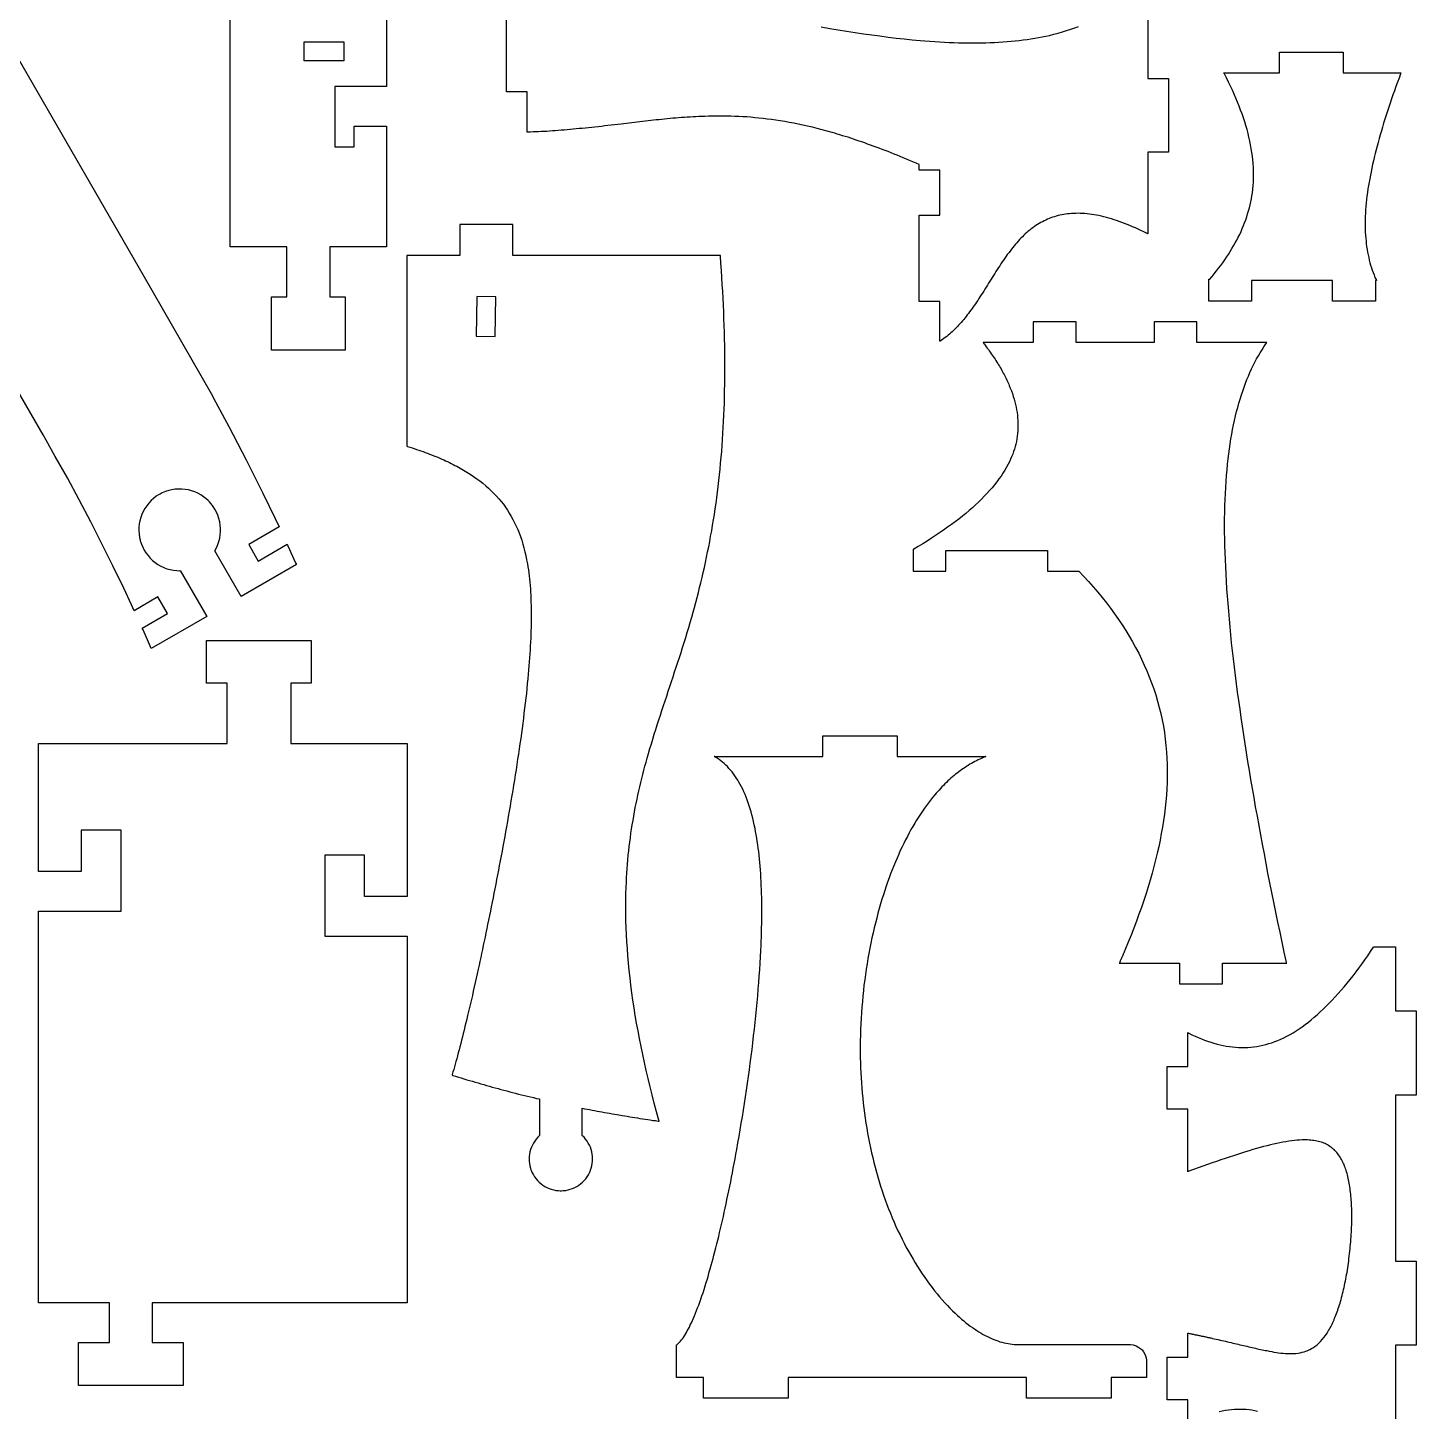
# Model space of a CAD drawing. Extents: x 10 to 260, y 0 to 1543.
# Drawn here: x 121.9 to 256.4, y 74.1 to 208.2 of the extents above; entities that cross this region are included whole.
import ezdxf

# ---------------------------------------------------------------- set-up
doc = ezdxf.new("R2010")
doc.units = 0
doc.layers.get('0').update_dxf_attribs({"linetype": 'CONTINUOUS'})

msp = doc.modelspace()

# ---------------------------------------------------------------- linework, layer by layer
at = {"color": 0}
for points in [[(156.62, 255.01), (156.62, 202.51), (151.62, 202.51), (151.62, 196.66), (153.47, 196.66), (153.47, 198.66), (156.62, 198.66), (156.62, 186.96), (151.12, 186.96), (151.12, 182.11), (152.62, 182.11), (152.62, 176.96), (145.47, 176.96), (145.47, 182.11), (146.97, 182.11), (146.97, 186.96), (141.47, 186.96), (141.47, 255.01)], [(109.78, 224.49), (133.01, 184.28), (139.62, 172.74), (140.06, 171.95), (141.35, 169.55), (143.02, 166.34), (144.64, 163.09), (145.82, 160.64), (146.21, 159.82), (143.26, 158.12), (144.18, 156.52), (146.99, 158.14), (147.07, 157.98), (147.81, 156.34), (147.89, 156.17), (142.53, 153.08), (139.97, 157.51), (140.01, 157.58), (140.13, 157.81), (140.26, 158.11), (140.37, 158.42), (140.45, 158.74), (140.5, 159.05), (140.53, 159.37), (140.53, 159.69), (140.5, 160.01), (140.45, 160.33), (140.37, 160.64), (140.27, 160.95), (140.15, 161.24), (139.99, 161.53), (139.82, 161.81), (139.62, 162.07), (139.45, 162.26), (139.39, 162.32), (139.33, 162.38), (139.15, 162.55), (138.89, 162.75), (138.61, 162.93), (138.33, 163.09), (138.03, 163.22), (137.73, 163.33), (137.42, 163.41), (137.1, 163.46), (136.78, 163.49), (136.46, 163.5), (136.14, 163.47), (135.82, 163.43), (135.51, 163.35), (135.2, 163.25), (134.89, 163.12), (134.67, 163.01), (134.59, 162.97), (134.52, 162.93), (134.31, 162.79), (134.05, 162.59), (133.8, 162.37), (133.58, 162.13), (133.38, 161.88), (133.2, 161.61), (133.05, 161.33), (132.91, 161.04), (132.8, 160.74), (132.72, 160.43), (132.66, 160.11), (132.62, 159.79), (132.62, 159.47), (132.64, 159.14), (132.69, 158.81), (132.74, 158.57), (132.76, 158.49), (132.78, 158.41), (132.86, 158.17), (132.99, 157.86), (133.14, 157.57), (133.31, 157.3), (133.51, 157.04), (133.72, 156.8), (133.95, 156.58), (134.2, 156.37), (134.47, 156.19), (134.74, 156.03), (135.03, 155.9), (135.34, 155.78), (135.65, 155.69), (135.97, 155.63), (136.3, 155.59), (136.55, 155.58), (136.63, 155.59), (139.2, 151.15), (139.2, 151.15), (133.82, 148.05), (133.75, 148.21), (133.02, 149.86), (132.94, 150.02), (135.39, 151.44), (134.47, 153.04), (132.17, 151.71), (131.92, 152.26), (131.15, 153.89), (130.11, 156.05), (129.04, 158.19), (127.95, 160.33), (126.83, 162.45), (125.69, 164.57), (124.52, 166.66), (123.64, 168.23), (123.33, 168.75), (97.46, 213.53)], [(230.39, 213.62), (230.39, 203.28), (232.39, 203.28), (232.39, 196.13), (230.39, 196.13), (230.39, 188.23), (230.38, 188.24), (230.38, 188.24), (230.38, 188.24), (230.37, 188.24), (230.37, 188.24), (230.36, 188.24), (230.36, 188.25), (230.35, 188.25), (230.35, 188.25), (230.34, 188.26), (230.34, 188.26), (230.33, 188.26), (230.32, 188.27), (230.32, 188.27), (230.31, 188.27), (230.31, 188.27), (230.31, 188.27), (230.3, 188.27), (230.29, 188.28), (230.29, 188.28), (230.28, 188.29), (230, 188.42), (229.73, 188.56), (229.46, 188.68), (229.19, 188.81), (228.92, 188.92), (228.66, 189.04), (228.4, 189.14), (228.14, 189.24), (227.88, 189.34), (227.62, 189.43), (227.37, 189.52), (227.12, 189.6), (226.87, 189.68), (226.62, 189.75), (226.38, 189.82), (226.14, 189.88), (225.9, 189.94), (225.66, 189.99), (225.43, 190.03), (225.19, 190.07), (224.96, 190.11), (224.74, 190.14), (224.51, 190.17), (224.28, 190.19), (224.06, 190.2), (223.84, 190.21), (223.63, 190.22), (223.41, 190.21), (223.2, 190.21), (222.99, 190.2), (222.8, 190.18), (222.61, 190.16), (222.42, 190.14), (222.24, 190.11), (222.06, 190.07), (221.88, 190.03), (221.7, 189.99), (221.52, 189.94), (221.35, 189.89), (221.17, 189.84), (221, 189.77), (220.84, 189.71), (220.67, 189.64), (220.5, 189.56), (220.34, 189.49), (220.18, 189.4), (220.02, 189.32), (219.86, 189.22), (219.71, 189.13), (219.55, 189.03), (219.4, 188.93), (219.25, 188.82), (219.1, 188.71), (218.95, 188.59), (218.81, 188.47), (218.66, 188.35), (218.52, 188.22), (218.38, 188.09), (218.24, 187.95), (218.1, 187.82), (217.96, 187.67), (217.83, 187.52), (217.69, 187.37), (217.56, 187.22), (217.43, 187.06), (217.3, 186.9), (217.17, 186.73), (217.04, 186.56), (216.91, 186.39), (216.78, 186.22), (216.66, 186.05), (216.53, 185.87), (216.41, 185.69), (216.29, 185.51), (216.16, 185.33), (216.04, 185.14), (215.92, 184.96), (215.8, 184.77), (215.68, 184.58), (215.56, 184.39), (215.44, 184.2), (215.32, 184.01), (215.2, 183.82), (215.09, 183.63), (214.97, 183.44), (214.85, 183.25), (214.73, 183.06), (214.61, 182.87), (214.49, 182.68), (214.37, 182.49), (214.25, 182.3), (214.13, 182.11), (214.02, 181.95), (213.91, 181.78), (213.8, 181.62), (213.69, 181.46), (213.58, 181.29), (213.47, 181.14), (213.36, 180.98), (213.24, 180.82), (213.13, 180.67), (213.01, 180.52), (212.9, 180.37), (212.78, 180.22), (212.66, 180.07), (212.55, 179.93), (212.43, 179.79), (212.31, 179.65), (212.19, 179.51), (212.06, 179.38), (211.94, 179.24), (211.81, 179.12), (211.69, 178.99), (211.56, 178.87), (211.43, 178.74), (211.3, 178.63), (211.17, 178.51), (211.04, 178.4), (210.91, 178.29), (210.77, 178.19), (210.63, 178.09), (210.5, 177.99), (210.36, 177.89), (210.35, 177.89), (210.35, 177.89), (210.35, 177.88), (210.34, 177.88), (210.34, 177.88), (210.34, 177.88), (210.33, 177.87), (210.33, 177.87), (210.32, 177.87), (210.32, 177.86), (210.31, 177.86), (210.31, 177.86), (210.31, 177.86), (210.3, 177.85), (210.3, 177.85), (210.29, 177.84), (210.28, 177.84), (210.28, 177.84), (210.28, 177.84), (210.27, 177.83), (210.26, 177.83), (210.26, 177.83), (210.26, 177.82), (210.25, 177.82), (210.24, 177.82), (210.24, 177.81), (210.24, 177.81), (210.24, 181.67), (208.24, 181.67), (208.24, 190.03), (210.24, 190.03), (210.24, 194.4), (208.24, 194.4), (208.24, 194.94), (207.93, 195.07), (207.62, 195.21), (207.31, 195.34), (207.01, 195.47), (206.7, 195.59), (206.4, 195.72), (206.11, 195.84), (205.81, 195.96), (205.51, 196.07), (205.22, 196.19), (204.93, 196.3), (204.65, 196.41), (204.36, 196.52), (204.08, 196.63), (203.79, 196.73), (203.51, 196.83), (203.24, 196.93), (202.96, 197.03), (202.69, 197.13), (202.41, 197.22), (202.14, 197.31), (201.87, 197.4), (201.61, 197.49), (201.34, 197.58), (201.08, 197.66), (200.82, 197.74), (200.56, 197.82), (200.3, 197.9), (200.05, 197.97), (199.8, 198.04), (199.31, 198.18), (198.83, 198.31), (198.36, 198.43), (197.89, 198.55), (197.43, 198.66), (196.97, 198.76), (196.52, 198.85), (196.08, 198.94), (195.64, 199.02), (195.21, 199.1), (194.78, 199.17), (194.36, 199.24), (193.94, 199.3), (193.52, 199.35), (193.12, 199.4), (192.71, 199.44), (192.31, 199.48), (191.92, 199.52), (191.53, 199.55), (191.14, 199.57), (190.76, 199.59), (190.38, 199.61), (190, 199.62), (189.63, 199.63), (189.26, 199.64), (188.89, 199.64), (188.53, 199.64), (188.17, 199.63), (187.81, 199.62), (187.45, 199.61), (187.17, 199.6), (186.88, 199.59), (186.6, 199.58), (186.32, 199.56), (186.03, 199.54), (185.76, 199.53), (185.48, 199.51), (185.2, 199.49), (184.93, 199.47), (184.65, 199.44), (184.38, 199.42), (184.11, 199.4), (183.83, 199.37), (183.56, 199.35), (183.29, 199.32), (183.02, 199.29), (182.76, 199.26), (182.49, 199.24), (182.23, 199.21), (181.7, 199.15), (181.44, 199.12), (181.17, 199.09), (180.91, 199.05), (180.65, 199.02), (180.39, 198.99), (180.13, 198.96), (179.88, 198.93), (179.62, 198.9), (179.36, 198.87), (179.04, 198.83), (178.72, 198.79), (178.4, 198.75), (178.08, 198.72), (177.76, 198.68), (177.45, 198.64), (177.13, 198.61), (176.82, 198.58), (176.51, 198.54), (176.2, 198.51), (175.9, 198.48), (175.59, 198.45), (175.29, 198.42), (174.99, 198.39), (174.7, 198.36), (174.4, 198.33), (174.11, 198.31), (173.82, 198.28), (173.53, 198.26), (173.25, 198.24), (172.97, 198.22), (172.69, 198.2), (172.41, 198.18), (172.14, 198.16), (171.87, 198.14), (171.61, 198.13), (171.34, 198.12), (171.08, 198.11), (170.82, 198.1), (170.57, 198.09), (170.32, 198.08), (170.27, 198.08), (170.26, 198.08), (170.24, 198.08), (170.24, 201.99), (168.24, 201.99), (168.24, 210.14)], [(198.74, 208.29), (199.57, 208.14), (200.39, 208), (201.21, 207.87), (202.02, 207.74), (202.83, 207.62), (203.64, 207.5), (204.44, 207.4), (205.23, 207.29), (206.01, 207.2), (206.79, 207.11), (207.56, 207.04), (208.32, 206.96), (208.32, 206.96), (208.8, 206.92), (209.28, 206.89), (209.75, 206.85), (210.22, 206.83), (210.69, 206.8), (211.15, 206.78), (211.61, 206.76), (212.06, 206.75), (212.51, 206.74), (212.95, 206.73), (213.39, 206.73), (213.83, 206.73), (214.26, 206.74), (214.69, 206.74), (215.11, 206.76), (215.53, 206.78), (215.94, 206.8), (216.35, 206.82), (216.75, 206.85), (217.15, 206.89), (217.54, 206.93), (217.93, 206.97), (218.31, 207.02), (218.69, 207.07), (219.07, 207.12), (219.44, 207.18), (219.8, 207.25), (220.16, 207.31), (220.51, 207.39), (220.86, 207.46), (221.28, 207.57), (221.71, 207.68), (222.12, 207.79), (222.52, 207.92), (222.92, 208.05), (223.31, 208.18), (223.69, 208.33)], [(234.26, 73), (234.26, 75.22), (232.26, 75.22), (232.26, 79.37), (234.26, 79.37), (234.26, 81.7), (234.26, 81.7), (234.27, 81.7), (234.27, 81.7), (234.28, 81.69), (234.29, 81.69), (234.3, 81.69), (234.3, 81.69), (234.3, 81.69), (234.31, 81.69), (234.31, 81.69), (234.31, 81.69), (234.32, 81.69), (234.32, 81.69), (234.33, 81.69), (234.33, 81.68), (234.34, 81.68), (234.34, 81.68), (234.35, 81.68), (234.43, 81.67), (234.5, 81.65), (234.58, 81.63), (234.66, 81.62), (234.74, 81.6), (234.82, 81.59), (234.9, 81.57), (234.97, 81.55), (235.05, 81.54), (235.13, 81.52), (235.21, 81.5), (235.29, 81.49), (235.36, 81.47), (235.44, 81.46), (235.52, 81.44), (235.6, 81.42), (235.67, 81.41), (235.75, 81.39), (235.83, 81.37), (235.9, 81.36), (235.98, 81.34), (236.06, 81.33), (236.13, 81.31), (236.21, 81.29), (236.28, 81.28), (236.36, 81.26), (236.44, 81.24), (236.51, 81.23), (236.59, 81.21), (236.66, 81.19), (236.84, 81.15), (237.03, 81.11), (237.21, 81.07), (237.39, 81.03), (237.57, 80.99), (237.75, 80.95), (237.93, 80.91), (238.11, 80.86), (238.28, 80.82), (238.46, 80.78), (238.63, 80.74), (238.81, 80.7), (238.98, 80.66), (239.15, 80.62), (239.32, 80.58), (239.49, 80.53), (239.66, 80.5), (239.83, 80.46), (240, 80.42), (240.17, 80.38), (240.33, 80.34), (240.5, 80.3), (240.66, 80.27), (240.82, 80.23), (240.99, 80.19), (241.15, 80.16), (241.31, 80.12), (241.47, 80.09), (241.63, 80.06), (241.78, 80.03), (241.94, 80), (242.17, 79.95), (242.4, 79.91), (242.62, 79.87), (242.85, 79.83), (243.07, 79.8), (243.29, 79.77), (243.51, 79.75), (243.72, 79.73), (243.93, 79.72), (244.14, 79.71), (244.35, 79.71), (244.55, 79.72), (244.75, 79.74), (244.95, 79.76), (245.15, 79.79), (245.34, 79.84), (245.53, 79.89), (245.72, 79.95), (245.91, 80.03), (246.09, 80.11), (246.27, 80.21), (246.45, 80.32), (246.62, 80.44), (246.79, 80.58), (246.96, 80.73), (247.13, 80.89), (247.29, 81.07), (247.45, 81.27), (247.61, 81.48), (247.77, 81.71), (247.92, 81.96), (247.99, 82.08), (248.05, 82.2), (248.12, 82.32), (248.19, 82.45), (248.25, 82.58), (248.31, 82.72), (248.38, 82.85), (248.44, 83), (248.5, 83.14), (248.56, 83.29), (248.62, 83.44), (248.68, 83.6), (248.74, 83.76), (248.8, 83.92), (248.85, 84.09), (248.91, 84.26), (248.96, 84.43), (249.02, 84.61), (249.07, 84.78), (249.12, 84.97), (249.17, 85.15), (249.22, 85.34), (249.27, 85.53), (249.32, 85.73), (249.37, 85.92), (249.41, 86.12), (249.45, 86.33), (249.5, 86.53), (249.54, 86.74), (249.58, 86.95), (249.62, 87.16), (249.66, 87.38), (249.7, 87.59), (249.73, 87.81), (249.77, 88.03), (249.8, 88.26), (249.83, 88.48), (249.86, 88.71), (249.89, 88.94), (249.92, 89.17), (249.95, 89.4), (249.97, 89.63), (250, 89.86), (250.02, 90.1), (250.04, 90.33), (250.06, 90.56), (250.08, 90.8), (250.09, 91.03), (250.11, 91.27), (250.12, 91.5), (250.13, 91.73), (250.14, 91.97), (250.15, 92.2), (250.15, 92.43), (250.16, 92.66), (250.16, 92.89), (250.16, 93.12), (250.16, 93.34), (250.15, 93.57), (250.15, 93.79), (250.14, 94.01), (250.13, 94.21), (250.12, 94.41), (250.11, 94.6), (250.09, 94.79), (250.08, 94.98), (250.06, 95.17), (250.04, 95.35), (250.02, 95.53), (249.99, 95.71), (249.97, 95.88), (249.94, 96.06), (249.91, 96.23), (249.88, 96.39), (249.85, 96.56), (249.81, 96.72), (249.78, 96.88), (249.74, 97.03), (249.7, 97.18), (249.65, 97.33), (249.61, 97.48), (249.56, 97.62), (249.51, 97.76), (249.46, 97.89), (249.41, 98.03), (249.35, 98.15), (249.29, 98.28), (249.24, 98.4), (249.17, 98.52), (249.11, 98.63), (249.04, 98.74), (248.96, 98.86), (248.88, 98.98), (248.8, 99.08), (248.71, 99.19), (248.62, 99.29), (248.53, 99.39), (248.44, 99.48), (248.34, 99.57), (248.24, 99.65), (248.13, 99.73), (248.03, 99.8), (247.92, 99.87), (247.8, 99.94), (247.69, 100), (247.57, 100.06), (247.44, 100.11), (247.32, 100.16), (247.19, 100.2), (247.05, 100.24), (246.92, 100.28), (246.78, 100.31), (246.63, 100.34), (246.49, 100.36), (246.34, 100.38), (246.18, 100.4), (246.02, 100.41), (245.86, 100.42), (245.7, 100.42), (245.53, 100.42), (245.36, 100.42), (245.11, 100.41), (244.86, 100.39), (244.6, 100.37), (244.34, 100.33), (244.06, 100.3), (243.78, 100.25), (243.49, 100.2), (243.2, 100.14), (242.9, 100.08), (242.59, 100.01), (242.27, 99.94), (241.95, 99.86), (241.62, 99.77), (241.28, 99.68), (240.93, 99.58), (240.58, 99.48), (240.22, 99.37), (239.85, 99.26), (239.47, 99.14), (239.09, 99.02), (238.69, 98.89), (238.29, 98.76), (237.89, 98.63), (237.47, 98.48), (237.05, 98.34), (236.62, 98.19), (236.19, 98.03), (235.74, 97.88), (235.29, 97.72), (234.83, 97.55), (234.36, 97.38), (234.36, 97.38), (234.35, 97.38), (234.35, 97.38), (234.35, 97.38), (234.34, 97.37), (234.34, 97.37), (234.33, 97.37), (234.33, 97.37), (234.32, 97.37), (234.32, 97.37), (234.31, 97.36), (234.31, 97.36), (234.31, 97.36), (234.31, 97.36), (234.3, 97.36), (234.3, 97.36), (234.3, 97.36), (234.29, 97.36), (234.29, 97.35), (234.29, 97.35), (234.28, 97.35), (234.28, 97.35), (234.28, 97.35), (234.27, 97.35), (234.27, 97.35), (234.26, 97.35), (234.26, 97.34), (234.26, 97.34), (234.26, 103.39), (232.26, 103.39), (232.26, 107.54), (234.26, 107.54), (234.26, 110.83), (234.36, 110.77), (234.36, 110.77), (234.67, 110.62), (234.98, 110.47), (235.28, 110.34), (235.59, 110.21), (235.89, 110.09), (236.19, 109.98), (236.5, 109.88), (236.8, 109.79), (237.1, 109.71), (237.4, 109.63), (237.7, 109.57), (238, 109.51), (238.3, 109.47), (238.6, 109.43), (238.89, 109.4), (239.19, 109.38), (239.49, 109.38), (239.78, 109.38), (240.08, 109.39), (240.37, 109.41), (240.67, 109.44), (240.96, 109.48), (241.25, 109.53), (241.55, 109.6), (241.84, 109.67), (242.13, 109.75), (242.42, 109.84), (242.71, 109.95), (243, 110.06), (243.29, 110.18), (243.59, 110.32), (243.88, 110.47), (244.18, 110.63), (244.47, 110.81), (244.77, 110.99), (245.06, 111.18), (245.36, 111.39), (245.65, 111.6), (245.95, 111.83), (246.24, 112.06), (246.53, 112.31), (246.82, 112.56), (247.11, 112.82), (247.4, 113.1), (247.69, 113.38), (247.98, 113.67), (248.27, 113.97), (248.56, 114.28), (248.85, 114.6), (249.14, 114.93), (249.42, 115.27), (249.71, 115.61), (250, 115.97), (250.28, 116.33), (250.57, 116.7), (250.85, 117.08), (251.14, 117.47), (251.42, 117.86), (251.7, 118.26), (251.99, 118.67), (252.27, 119.09), (252.27, 119.09), (252.27, 119.09), (252.27, 119.09), (252.27, 119.09), (252.27, 119.1), (252.27, 119.1), (252.27, 119.1), (252.28, 119.1), (252.28, 119.1), (252.28, 119.1), (252.28, 119.1), (252.28, 119.1), (252.28, 119.1), (252.28, 119.11), (252.28, 119.11), (252.28, 119.11), (252.28, 119.11), (252.28, 119.11), (252.28, 119.11), (252.28, 119.12), (252.29, 119.12), (252.29, 119.12), (252.29, 119.12), (252.29, 119.12), (252.29, 119.12), (252.29, 119.12), (254.41, 119.12), (254.41, 112.92), (256.41, 112.92), (256.41, 104.77), (254.41, 104.77), (254.41, 88.67), (256.41, 88.67), (256.41, 80.52), (254.41, 80.52), (254.41, 63.78)], [(241.01, 74.12), (240.75, 74.18), (240.48, 74.22), (240.21, 74.26), (239.94, 74.29), (239.66, 74.3), (239.38, 74.31), (239.09, 74.31), (238.8, 74.3), (238.51, 74.27), (238.22, 74.24), (237.91, 74.2), (237.61, 74.14), (237.3, 74.08)]]:
    msp.add_lwpolyline(points, dxfattribs=at)
for points in [[(148.64, 206.83), (152.49, 206.83), (152.49, 204.98), (148.64, 204.98), (148.64, 206.83)], [(236.62, 184.1), (236.84, 184.36), (237.06, 184.63), (237.26, 184.89), (237.46, 185.16), (237.66, 185.43), (237.85, 185.7), (238.03, 185.97), (238.21, 186.24), (238.38, 186.51), (238.55, 186.79), (238.71, 187.06), (238.87, 187.34), (239.02, 187.61), (239.16, 187.89), (239.3, 188.17), (239.43, 188.45), (239.55, 188.73), (239.67, 189.02), (239.78, 189.3), (239.88, 189.59), (239.98, 189.87), (240.07, 190.16), (240.16, 190.45), (240.24, 190.74), (240.31, 191.03), (240.38, 191.33), (240.43, 191.62), (240.48, 191.92), (240.53, 192.21), (240.57, 192.56), (240.6, 192.9), (240.63, 193.25), (240.64, 193.6), (240.64, 193.96), (240.64, 194.31), (240.63, 194.67), (240.6, 195.03), (240.57, 195.39), (240.53, 195.75), (240.48, 196.11), (240.42, 196.48), (240.36, 196.84), (240.28, 197.21), (240.2, 197.59), (240.11, 197.96), (240.01, 198.33), (239.9, 198.71), (239.79, 199.08), (239.66, 199.46), (239.53, 199.84), (239.39, 200.22), (239.25, 200.61), (239.09, 200.99), (238.93, 201.38), (238.76, 201.77), (238.59, 202.16), (238.4, 202.55), (238.22, 202.94), (238.02, 203.33), (237.81, 203.73), (237.81, 203.73), (237.81, 203.74), (237.81, 203.74), (237.81, 203.74), (237.81, 203.75), (237.8, 203.75), (237.8, 203.76), (237.8, 203.76), (237.8, 203.76), (237.79, 203.77), (237.79, 203.78), (237.79, 203.78), (237.79, 203.78), (237.78, 203.79), (237.78, 203.79), (237.78, 203.79), (237.78, 203.8), (237.78, 203.8), (237.77, 203.81), (237.77, 203.81), (237.77, 203.82), (237.77, 203.82), (237.77, 203.82), (237.76, 203.83), (237.76, 203.83), (237.76, 203.83), (237.76, 203.84), (243.14, 203.84), (243.14, 205.84), (249.33, 205.84), (249.33, 203.84), (254.93, 203.84), (254.89, 203.74), (254.74, 203.32), (254.59, 202.91), (254.44, 202.51), (254.3, 202.1), (254.15, 201.7), (254.02, 201.3), (253.88, 200.9), (253.75, 200.51), (253.62, 200.12), (253.5, 199.73), (253.37, 199.34), (253.25, 198.96), (253.14, 198.58), (253.03, 198.2), (252.92, 197.83), (252.81, 197.45), (252.71, 197.09), (252.61, 196.72), (252.52, 196.36), (252.43, 196), (252.34, 195.64), (252.25, 195.29), (252.18, 194.94), (252.1, 194.59), (252.03, 194.25), (251.96, 193.91), (251.9, 193.57), (251.84, 193.24), (251.78, 192.91), (251.73, 192.58), (251.68, 192.24), (251.63, 191.89), (251.59, 191.55), (251.55, 191.22), (251.53, 190.88), (251.5, 190.56), (251.48, 190.24), (251.47, 189.92), (251.46, 189.61), (251.45, 189.3), (251.46, 188.99), (251.46, 188.69), (251.47, 188.4), (251.49, 188.11), (251.51, 187.82), (251.54, 187.54), (251.57, 187.26), (251.6, 186.99), (251.65, 186.72), (251.69, 186.45), (251.74, 186.19), (251.8, 185.93), (251.86, 185.68), (251.92, 185.43), (251.99, 185.18), (252.07, 184.94), (252.15, 184.7), (252.23, 184.47), (252.32, 184.24), (252.41, 184.01), (252.51, 183.79), (252.51, 183.78), (252.51, 183.78), (252.52, 183.77), (252.52, 183.77), (252.52, 183.76), (252.53, 183.75), (252.53, 183.75), (252.53, 183.74), (252.53, 183.73), (252.54, 183.73), (252.54, 183.72), (252.54, 183.72), (252.54, 183.71), (252.55, 183.7), (252.55, 183.7), (252.55, 183.69), (252.55, 183.69), (252.45, 183.69), (252.45, 181.69), (248.3, 181.69), (248.3, 183.69), (240.45, 183.69), (240.45, 181.69), (236.3, 181.69), (236.3, 183.84), (236.4, 183.84), (236.62, 184.1)], [(158.64, 167.62), (158.87, 167.55), (159.09, 167.48), (159.31, 167.41), (159.53, 167.34), (159.74, 167.27), (159.96, 167.19), (160.17, 167.12), (160.38, 167.04), (160.59, 166.96), (160.79, 166.89), (160.99, 166.81), (161.19, 166.73), (161.39, 166.65), (161.59, 166.57), (161.78, 166.49), (161.97, 166.4), (162.16, 166.32), (162.35, 166.23), (162.53, 166.15), (162.71, 166.06), (162.89, 165.97), (163.07, 165.89), (163.25, 165.79), (163.42, 165.7), (163.59, 165.61), (163.76, 165.52), (163.92, 165.43), (164.09, 165.33), (164.25, 165.24), (164.41, 165.14), (164.74, 164.93), (165.06, 164.72), (165.37, 164.5), (165.67, 164.28), (165.96, 164.05), (166.24, 163.82), (166.51, 163.58), (166.77, 163.33), (167.02, 163.08), (167.26, 162.83), (167.5, 162.56), (167.72, 162.3), (167.94, 162.02), (168.14, 161.74), (168.34, 161.45), (168.52, 161.16), (168.7, 160.85), (168.87, 160.54), (169.03, 160.23), (169.19, 159.91), (169.33, 159.58), (169.47, 159.24), (169.6, 158.89), (169.72, 158.54), (169.83, 158.17), (169.94, 157.8), (170.03, 157.42), (170.12, 157.04), (170.2, 156.64), (170.28, 156.24), (170.32, 155.95), (170.37, 155.66), (170.41, 155.37), (170.44, 155.07), (170.48, 154.77), (170.51, 154.46), (170.53, 154.15), (170.56, 153.84), (170.58, 153.52), (170.6, 153.2), (170.61, 152.87), (170.62, 152.54), (170.63, 152.2), (170.64, 151.87), (170.64, 151.53), (170.64, 151.18), (170.64, 150.83), (170.63, 150.48), (170.63, 150.12), (170.62, 149.76), (170.61, 149.39), (170.59, 149.03), (170.57, 148.65), (170.55, 148.28), (170.53, 147.9), (170.51, 147.52), (170.48, 147.14), (170.45, 146.75), (170.42, 146.36), (170.39, 145.96), (170.35, 145.57), (170.31, 145.1), (170.26, 144.64), (170.22, 144.17), (170.17, 143.69), (170.11, 143.22), (170.06, 142.74), (170, 142.25), (169.94, 141.77), (169.88, 141.28), (169.82, 140.79), (169.75, 140.3), (169.69, 139.8), (169.62, 139.31), (169.55, 138.81), (169.47, 138.31), (169.4, 137.81), (169.32, 137.31), (169.25, 136.81), (169.17, 136.3), (169.09, 135.8), (169.01, 135.3), (168.93, 134.79), (168.85, 134.29), (168.76, 133.79), (168.68, 133.28), (168.59, 132.78), (168.51, 132.28), (168.42, 131.77), (168.33, 131.27), (168.24, 130.77), (168.15, 130.28), (168.07, 129.81), (167.98, 129.34), (167.9, 128.87), (167.81, 128.4), (167.72, 127.94), (167.64, 127.48), (167.55, 127.02), (167.46, 126.56), (167.38, 126.11), (167.29, 125.66), (167.21, 125.21), (167.12, 124.76), (167.03, 124.32), (166.94, 123.88), (166.86, 123.45), (166.77, 123.01), (166.69, 122.58), (166.6, 122.16), (166.51, 121.73), (166.42, 121.31), (166.34, 120.9), (166.25, 120.49), (166.17, 120.08), (166.09, 119.68), (166, 119.28), (165.92, 118.88), (165.83, 118.49), (165.75, 118.1), (165.67, 117.72), (165.59, 117.35), (165.5, 116.97), (165.41, 116.53), (165.31, 116.1), (165.21, 115.67), (165.12, 115.25), (165.03, 114.83), (164.94, 114.42), (164.84, 114.02), (164.75, 113.63), (164.66, 113.24), (164.57, 112.86), (164.48, 112.49), (164.39, 112.12), (164.31, 111.76), (164.22, 111.41), (164.14, 111.07), (164.06, 110.73), (163.97, 110.4), (163.89, 110.08), (163.81, 109.76), (163.73, 109.45), (163.65, 109.15), (163.57, 108.86), (163.5, 108.57), (163.42, 108.29), (163.35, 108.02), (163.27, 107.76), (163.2, 107.5), (163.13, 107.25), (163.06, 107.01), (162.99, 106.77), (162.99, 106.77), (162.99, 106.77), (162.99, 106.76), (162.99, 106.76), (162.99, 106.76), (162.99, 106.75), (162.99, 106.75), (162.98, 106.75), (162.98, 106.75), (162.98, 106.74), (162.98, 106.74), (162.98, 106.74), (162.98, 106.74), (162.98, 106.73), (162.98, 106.73), (162.98, 106.73), (162.98, 106.73), (162.98, 106.72), (162.97, 106.72), (162.97, 106.72), (162.97, 106.71), (162.97, 106.71), (162.97, 106.71), (162.97, 106.71), (162.97, 106.7), (162.97, 106.7), (162.97, 106.7), (162.97, 106.7), (162.98, 106.7), (162.98, 106.7), (162.98, 106.7), (162.98, 106.7), (162.99, 106.7), (162.99, 106.69), (162.99, 106.69), (163, 106.69), (163, 106.69), (163, 106.69), (163.01, 106.69), (163.01, 106.69), (163.01, 106.69), (163.01, 106.69), (163.02, 106.69), (163.02, 106.68), (163.02, 106.68), (163.03, 106.68), (163.03, 106.68), (163.03, 106.68), (163.03, 106.68), (163.04, 106.68), (163.04, 106.68), (163.31, 106.59), (163.58, 106.51), (163.85, 106.43), (164.12, 106.34), (164.39, 106.26), (164.66, 106.18), (164.94, 106.1), (165.21, 106.02), (165.49, 105.94), (165.76, 105.86), (166.04, 105.78), (166.31, 105.7), (166.59, 105.62), (166.87, 105.55), (167.15, 105.47), (167.43, 105.39), (167.71, 105.32), (167.99, 105.24), (168.28, 105.17), (168.56, 105.09), (168.84, 105.02), (169.13, 104.95), (169.41, 104.87), (169.7, 104.8), (169.99, 104.73), (170.28, 104.66), (170.57, 104.59), (170.86, 104.52), (171.15, 104.45), (171.44, 104.39), (171.44, 100.84), (171.39, 100.8), (171.27, 100.68), (171.12, 100.5), (170.98, 100.31), (170.86, 100.12), (170.75, 99.92), (170.66, 99.71), (170.58, 99.49), (170.52, 99.27), (170.48, 99.05), (170.45, 98.83), (170.44, 98.6), (170.45, 98.37), (170.47, 98.14), (170.51, 97.91), (170.57, 97.68), (170.62, 97.52), (170.65, 97.46), (170.67, 97.41), (170.74, 97.24), (170.85, 97.04), (170.97, 96.84), (171.11, 96.65), (171.26, 96.48), (171.42, 96.32), (171.59, 96.17), (171.78, 96.04), (171.97, 95.91), (172.17, 95.81), (172.38, 95.72), (172.59, 95.64), (172.82, 95.58), (173.04, 95.53), (173.28, 95.51), (173.45, 95.5), (173.57, 95.5), (173.75, 95.51), (173.98, 95.53), (174.21, 95.58), (174.43, 95.64), (174.65, 95.72), (174.86, 95.81), (175.06, 95.91), (175.25, 96.04), (175.43, 96.17), (175.61, 96.32), (175.77, 96.48), (175.92, 96.65), (176.05, 96.84), (176.18, 97.04), (176.28, 97.24), (176.36, 97.41), (176.38, 97.46), (176.4, 97.52), (176.46, 97.68), (176.52, 97.91), (176.56, 98.14), (176.58, 98.37), (176.59, 98.6), (176.58, 98.83), (176.55, 99.05), (176.51, 99.27), (176.45, 99.49), (176.37, 99.71), (176.28, 99.92), (176.17, 100.12), (176.05, 100.31), (175.91, 100.5), (175.76, 100.68), (175.63, 100.8), (175.59, 100.84), (175.59, 103.5), (175.82, 103.45), (176.06, 103.4), (176.3, 103.36), (176.54, 103.31), (176.78, 103.27), (177.02, 103.22), (177.26, 103.18), (177.5, 103.13), (177.75, 103.09), (177.99, 103.05), (178.23, 103), (178.47, 102.96), (178.72, 102.92), (178.96, 102.87), (179.45, 102.79), (179.7, 102.75), (179.94, 102.71), (180.19, 102.67), (180.44, 102.63), (180.68, 102.59), (180.93, 102.55), (181.18, 102.51), (181.43, 102.47), (181.68, 102.44), (181.93, 102.4), (182.18, 102.36), (182.43, 102.32), (182.68, 102.29), (182.94, 102.25), (183.05, 102.23), (183.04, 102.25), (183.04, 102.25), (183.03, 102.28), (183.03, 102.28), (183.02, 102.34), (183.02, 102.34), (183.02, 102.35), (182.79, 103.16), (182.57, 103.97), (182.37, 104.78), (182.17, 105.57), (181.97, 106.36), (181.79, 107.15), (181.61, 107.93), (181.45, 108.7), (181.29, 109.47), (181.14, 110.24), (180.99, 110.99), (180.86, 111.75), (180.73, 112.49), (180.61, 113.23), (180.5, 113.96), (180.4, 114.69), (180.31, 115.41), (180.22, 116.13), (180.14, 116.84), (180.07, 117.55), (180.01, 118.25), (179.96, 118.94), (179.91, 119.63), (179.87, 120.31), (179.84, 120.99), (179.82, 121.66), (179.81, 122.32), (179.81, 122.98), (179.81, 123.63), (179.82, 124.28), (179.84, 124.92), (179.86, 125.37), (179.88, 125.82), (179.91, 126.26), (179.94, 126.7), (179.97, 127.14), (180.01, 127.57), (180.05, 128.01), (180.09, 128.44), (180.14, 128.86), (180.2, 129.29), (180.25, 129.71), (180.31, 130.14), (180.37, 130.55), (180.44, 130.97), (180.51, 131.39), (180.58, 131.8), (180.65, 132.21), (180.73, 132.62), (180.81, 133.03), (180.9, 133.44), (180.98, 133.84), (181.07, 134.24), (181.16, 134.65), (181.26, 135.05), (181.36, 135.44), (181.46, 135.84), (181.56, 136.24), (181.66, 136.63), (181.77, 137.03), (181.88, 137.42), (182.01, 137.88), (182.15, 138.35), (182.29, 138.81), (182.43, 139.27), (182.57, 139.74), (182.71, 140.2), (182.86, 140.66), (183.01, 141.12), (183.16, 141.58), (183.31, 142.04), (183.46, 142.51), (183.61, 142.97), (183.77, 143.43), (183.92, 143.9), (184.08, 144.36), (184.23, 144.83), (184.39, 145.29), (184.54, 145.77), (184.7, 146.24), (184.85, 146.71), (185.01, 147.18), (185.16, 147.66), (185.31, 148.14), (185.46, 148.62), (185.61, 149.1), (185.76, 149.59), (185.91, 150.08), (186.05, 150.57), (186.2, 151.07), (186.34, 151.56), (186.47, 152.03), (186.6, 152.5), (186.72, 152.98), (186.84, 153.46), (186.96, 153.94), (187.09, 154.42), (187.2, 154.91), (187.31, 155.4), (187.42, 155.9), (187.53, 156.39), (187.64, 156.9), (187.74, 157.4), (187.84, 157.91), (187.94, 158.42), (188.03, 158.94), (188.13, 159.46), (188.22, 159.98), (188.31, 160.51), (188.39, 161.04), (188.47, 161.58), (188.55, 162.12), (188.62, 162.66), (188.69, 163.2), (188.76, 163.75), (188.82, 164.31), (188.88, 164.87), (188.94, 165.43), (189, 166), (189.05, 166.57), (189.1, 167.15), (189.14, 167.72), (189.18, 168.3), (189.22, 168.88), (189.25, 169.46), (189.28, 170.05), (189.31, 170.64), (189.34, 171.24), (189.36, 171.84), (189.37, 172.44), (189.38, 173.05), (189.4, 173.66), (189.4, 174.28), (189.41, 174.9), (189.41, 175.52), (189.41, 176.15), (189.4, 176.78), (189.39, 177.42), (189.38, 178.06), (189.36, 178.7), (189.34, 179.35), (189.32, 180), (189.3, 180.66), (189.27, 181.32), (189.24, 181.99), (189.2, 182.65), (189.16, 183.33), (189.12, 184), (189.07, 184.68), (189.03, 185.37), (188.97, 186.05), (188.97, 186.12), (168.86, 186.12), (168.86, 189.12), (163.71, 189.12), (163.71, 186.12), (158.59, 186.12), (158.59, 167.64), (158.64, 167.62)], [(165.31, 178.3), (167.16, 178.28), (167.21, 182.13), (165.36, 182.15), (165.31, 178.3)], [(241.92, 177.69), (235.16, 177.69), (235.16, 179.69), (231.01, 179.69), (231.01, 177.69), (223.44, 177.69), (223.44, 179.69), (219.28, 179.69), (219.28, 177.69), (214.43, 177.69), (214.43, 177.68), (214.44, 177.68), (214.44, 177.67), (214.44, 177.67), (214.45, 177.67), (214.45, 177.66), (214.45, 177.66), (214.46, 177.65), (214.46, 177.65), (214.46, 177.65), (214.46, 177.64), (214.47, 177.64), (214.47, 177.64), (214.47, 177.63), (214.48, 177.63), (214.48, 177.62), (214.48, 177.62), (214.49, 177.61), (214.49, 177.61), (214.49, 177.61), (214.5, 177.6), (214.5, 177.59), (214.51, 177.59), (214.51, 177.59), (214.51, 177.58), (214.51, 177.58), (214.52, 177.57), (214.52, 177.57), (214.63, 177.43), (214.73, 177.29), (214.84, 177.16), (214.94, 177.02), (215.03, 176.88), (215.13, 176.75), (215.23, 176.61), (215.32, 176.48), (215.41, 176.34), (215.5, 176.2), (215.59, 176.07), (215.68, 175.94), (215.77, 175.8), (215.85, 175.67), (215.93, 175.53), (216.01, 175.4), (216.09, 175.26), (216.17, 175.13), (216.24, 174.99), (216.32, 174.86), (216.39, 174.73), (216.46, 174.59), (216.53, 174.46), (216.6, 174.33), (216.66, 174.2), (216.73, 174.06), (216.79, 173.93), (216.85, 173.8), (216.91, 173.67), (216.96, 173.54), (217.07, 173.27), (217.18, 173), (217.27, 172.74), (217.36, 172.48), (217.44, 172.21), (217.51, 171.95), (217.57, 171.69), (217.63, 171.43), (217.68, 171.17), (217.72, 170.91), (217.76, 170.65), (217.78, 170.39), (217.8, 170.14), (217.81, 169.88), (217.81, 169.63), (217.81, 169.37), (217.79, 169.12), (217.77, 168.87), (217.74, 168.61), (217.7, 168.36), (217.66, 168.11), (217.6, 167.86), (217.54, 167.62), (217.47, 167.37), (217.39, 167.12), (217.3, 166.88), (217.2, 166.63), (217.1, 166.39), (216.99, 166.14), (216.86, 165.9), (216.71, 165.61), (216.54, 165.33), (216.36, 165.04), (216.17, 164.75), (215.97, 164.47), (215.76, 164.19), (215.54, 163.9), (215.31, 163.62), (215.06, 163.34), (214.81, 163.06), (214.54, 162.79), (214.27, 162.51), (213.99, 162.23), (213.69, 161.96), (213.39, 161.68), (213.07, 161.41), (212.75, 161.14), (212.42, 160.87), (212.07, 160.59), (211.72, 160.33), (211.36, 160.06), (210.99, 159.79), (210.61, 159.52), (210.22, 159.25), (209.82, 158.99), (209.42, 158.73), (209, 158.46), (208.58, 158.2), (208.15, 157.94), (207.71, 157.68), (207.71, 157.68), (207.7, 157.68), (207.7, 157.68), (207.7, 157.67), (207.7, 157.67), (207.7, 157.67), (207.7, 157.67), (207.69, 157.67), (207.69, 157.67), (207.69, 157.67), (207.69, 157.67), (207.69, 157.67), (207.69, 157.67), (207.69, 157.66), (207.69, 157.66), (207.68, 157.66), (207.68, 157.66), (207.68, 157.66), (207.68, 157.66), (207.68, 157.66), (207.68, 157.66), (207.68, 157.66), (207.67, 157.66), (207.67, 157.66), (207.67, 157.66), (207.67, 157.65), (207.67, 157.65), (207.67, 155.54), (210.81, 155.54), (210.81, 157.54), (220.66, 157.54), (220.66, 155.54), (223.71, 155.54), (224.19, 155.03), (224.65, 154.53), (225.1, 154.02), (225.54, 153.5), (225.97, 152.98), (226.38, 152.46), (226.78, 151.94), (227.17, 151.4), (227.54, 150.87), (227.9, 150.33), (228.25, 149.79), (228.59, 149.24), (228.91, 148.69), (229.21, 148.14), (229.51, 147.58), (229.79, 147.01), (230.05, 146.44), (230.3, 145.87), (230.54, 145.29), (230.76, 144.71), (230.97, 144.13), (231.16, 143.54), (231.34, 142.94), (231.5, 142.34), (231.65, 141.73), (231.78, 141.12), (231.9, 140.51), (232, 139.89), (232.08, 139.26), (232.15, 138.63), (232.21, 138), (232.24, 137.42), (232.26, 136.83), (232.27, 136.24), (232.27, 135.64), (232.26, 135.04), (232.23, 134.44), (232.19, 133.83), (232.14, 133.22), (232.07, 132.61), (232, 131.99), (231.91, 131.36), (231.81, 130.74), (231.7, 130.11), (231.58, 129.48), (231.45, 128.84), (231.31, 128.2), (231.15, 127.55), (230.99, 126.91), (230.81, 126.26), (230.63, 125.6), (230.43, 124.95), (230.22, 124.29), (230.01, 123.62), (229.78, 122.96), (229.54, 122.29), (229.29, 121.61), (229.04, 120.94), (228.77, 120.26), (228.5, 119.58), (228.21, 118.89), (228.19, 118.85), (228.18, 118.81), (228.14, 118.73), (228.12, 118.68), (228.11, 118.64), (228.09, 118.6), (228.07, 118.56), (228.04, 118.48), (228.02, 118.43), (228, 118.39), (227.98, 118.35), (227.97, 118.31), (227.93, 118.23), (227.91, 118.18), (227.89, 118.14), (227.87, 118.1), (227.86, 118.06), (227.84, 118.02), (227.82, 117.98), (227.8, 117.93), (227.78, 117.89), (227.76, 117.85), (227.73, 117.77), (227.71, 117.73), (227.67, 117.64), (227.67, 117.64), (227.67, 117.63), (227.67, 117.63), (227.66, 117.62), (227.66, 117.62), (227.66, 117.62), (227.66, 117.61), (227.66, 117.61), (227.66, 117.61), (227.66, 117.6), (227.65, 117.6), (227.65, 117.6), (227.65, 117.59), (227.65, 117.59), (227.65, 117.58), (227.64, 117.58), (227.64, 117.57), (227.64, 117.57), (227.64, 117.56), (227.64, 117.56), (227.63, 117.56), (227.63, 117.55), (227.63, 117.55), (227.63, 117.54), (227.63, 117.54), (227.63, 117.54), (233.47, 117.54), (233.47, 115.54), (237.62, 115.54), (237.62, 117.54), (243.86, 117.54), (243.85, 117.54), (243.85, 117.55), (243.85, 117.56), (243.85, 117.56), (243.85, 117.56), (243.85, 117.58), (243.84, 117.58), (243.84, 117.59), (243.84, 117.59), (243.84, 117.6), (243.84, 117.6), (243.84, 117.62), (243.84, 117.62), (243.84, 117.62), (243.84, 117.63), (243.62, 118.61), (243.41, 119.59), (243.21, 120.56), (243.01, 121.53), (242.81, 122.49), (242.61, 123.45), (242.42, 124.4), (242.23, 125.34), (242.04, 126.28), (241.86, 127.22), (241.69, 128.15), (241.51, 129.07), (241.34, 129.99), (241.17, 130.9), (241.01, 131.8), (240.84, 132.7), (240.69, 133.59), (240.53, 134.48), (240.38, 135.36), (240.24, 136.23), (240.1, 137.1), (239.96, 137.96), (239.82, 138.82), (239.69, 139.67), (239.57, 140.51), (239.44, 141.35), (239.33, 142.18), (239.21, 143), (239.1, 143.81), (238.99, 144.62), (238.89, 145.44), (238.79, 146.24), (238.7, 147.03), (238.61, 147.82), (238.52, 148.6), (238.44, 149.38), (238.37, 150.14), (238.3, 150.9), (238.23, 151.65), (238.17, 152.39), (238.12, 153.12), (238.06, 153.84), (238.02, 154.56), (237.98, 155.27), (237.94, 155.97), (237.91, 156.66), (237.89, 157.34), (237.87, 158.01), (237.86, 158.68), (237.84, 159.33), (237.84, 159.98), (237.84, 160.61), (237.85, 161.24), (237.87, 161.86), (237.88, 162.47), (237.91, 163.07), (237.94, 163.65), (237.98, 164.24), (238.02, 164.81), (238.07, 165.37), (238.12, 165.92), (238.18, 166.42), (238.24, 166.91), (238.3, 167.4), (238.37, 167.88), (238.45, 168.35), (238.53, 168.81), (238.61, 169.26), (238.7, 169.71), (238.79, 170.15), (238.89, 170.58), (239, 171), (239.11, 171.41), (239.22, 171.82), (239.34, 172.22), (239.46, 172.61), (239.59, 172.99), (239.72, 173.37), (239.85, 173.74), (239.99, 174.1), (240.14, 174.45), (240.29, 174.8), (240.44, 175.13), (240.6, 175.46), (240.76, 175.79), (240.93, 176.1), (241.11, 176.41), (241.28, 176.71), (241.46, 177), (241.65, 177.29), (241.84, 177.57), (241.92, 177.69)], [(141.18, 144.68), (139.18, 144.68), (139.18, 148.83), (149.33, 148.83), (149.33, 144.68), (147.33, 144.68), (147.33, 138.83), (158.63, 138.83), (158.63, 124.02), (154.48, 124.02), (154.48, 128.02), (150.63, 128.02), (150.63, 120.17), (158.63, 120.17), (158.63, 84.63), (133.91, 84.63), (133.91, 80.78), (136.91, 80.78), (136.91, 76.63), (126.76, 76.63), (126.76, 80.78), (129.76, 80.78), (129.76, 84.63), (122.89, 84.63), (122.89, 122.59), (130.89, 122.59), (130.89, 130.44), (127.04, 130.44), (127.04, 126.44), (122.89, 126.44), (122.89, 138.83), (141.18, 138.83), (141.18, 144.68)], [(188.38, 137.59), (198.89, 137.59), (198.89, 139.59), (206.09, 139.59), (206.09, 137.59), (214.71, 137.59), (214.69, 137.58), (214.68, 137.58), (214.66, 137.57), (214.66, 137.57), (214.65, 137.56), (214.64, 137.56), (214.63, 137.56), (214.62, 137.55), (214.6, 137.55), (214.59, 137.54), (214.59, 137.54), (214.58, 137.53), (214.57, 137.53), (214.56, 137.53), (214.55, 137.52), (214.53, 137.51), (214.52, 137.51), (214.51, 137.5), (214.51, 137.5), (214.5, 137.5), (214.49, 137.49), (214.48, 137.49), (214.47, 137.49), (214.46, 137.48), (214.45, 137.48), (214.44, 137.47), (214.28, 137.4), (214.12, 137.33), (213.95, 137.25), (213.79, 137.17), (213.63, 137.09), (213.47, 137), (213.31, 136.91), (213.15, 136.82), (213, 136.72), (212.84, 136.63), (212.68, 136.52), (212.53, 136.42), (212.37, 136.31), (212.22, 136.2), (212.07, 136.09), (211.92, 135.97), (211.76, 135.85), (211.62, 135.73), (211.47, 135.6), (211.32, 135.47), (211.17, 135.34), (211.02, 135.21), (210.88, 135.07), (210.73, 134.93), (210.59, 134.78), (210.44, 134.64), (210.3, 134.48), (210.16, 134.33), (210.02, 134.17), (209.88, 134.01), (209.74, 133.85), (209.54, 133.61), (209.34, 133.36), (209.14, 133.1), (208.94, 132.84), (208.75, 132.57), (208.56, 132.29), (208.37, 132), (208.18, 131.71), (207.99, 131.42), (207.81, 131.11), (207.62, 130.81), (207.44, 130.49), (207.27, 130.17), (207.09, 129.84), (206.92, 129.5), (206.75, 129.16), (206.58, 128.81), (206.41, 128.46), (206.25, 128.1), (206.09, 127.73), (205.93, 127.36), (205.78, 126.98), (205.62, 126.6), (205.47, 126.21), (205.33, 125.81), (205.18, 125.41), (205.04, 125), (204.9, 124.59), (204.77, 124.17), (204.63, 123.75), (204.5, 123.3), (204.37, 122.84), (204.24, 122.38), (204.12, 121.91), (204, 121.44), (203.88, 120.96), (203.77, 120.48), (203.66, 119.99), (203.56, 119.5), (203.46, 119), (203.36, 118.5), (203.27, 118), (203.19, 117.49), (203.11, 116.98), (203.03, 116.46), (202.96, 115.94), (202.89, 115.41), (202.83, 114.89), (202.78, 114.36), (202.73, 113.83), (202.68, 113.29), (202.64, 112.75), (202.61, 112.21), (202.58, 111.67), (202.55, 111.13), (202.54, 110.58), (202.53, 110.03), (202.52, 109.49), (202.52, 108.94), (202.53, 108.38), (202.54, 107.9), (202.56, 107.41), (202.58, 106.92), (202.61, 106.43), (202.64, 105.94), (202.68, 105.45), (202.72, 104.96), (202.77, 104.47), (202.82, 103.98), (202.88, 103.49), (202.94, 103.01), (203.01, 102.52), (203.08, 102.04), (203.16, 101.56), (203.24, 101.08), (203.33, 100.6), (203.43, 100.12), (203.52, 99.65), (203.63, 99.18), (203.74, 98.71), (203.85, 98.24), (203.97, 97.78), (204.09, 97.31), (204.22, 96.86), (204.36, 96.4), (204.5, 95.95), (204.64, 95.5), (204.79, 95.06), (204.94, 94.62), (205.1, 94.18), (205.27, 93.74), (205.45, 93.31), (205.62, 92.88), (205.81, 92.45), (205.99, 92.03), (206.18, 91.62), (206.38, 91.21), (206.58, 90.8), (206.78, 90.41), (206.99, 90.01), (207.2, 89.63), (207.42, 89.25), (207.64, 88.87), (207.86, 88.5), (208.08, 88.14), (208.31, 87.79), (208.54, 87.44), (208.77, 87.1), (209.01, 86.77), (209.25, 86.44), (209.49, 86.12), (209.73, 85.81), (209.97, 85.51), (210.22, 85.21), (210.47, 84.93), (210.72, 84.65), (210.97, 84.38), (211.22, 84.12), (211.47, 83.86), (211.73, 83.62), (211.94, 83.42), (212.14, 83.24), (212.35, 83.05), (212.56, 82.88), (212.77, 82.71), (212.98, 82.55), (213.19, 82.39), (213.4, 82.24), (213.6, 82.1), (213.81, 81.96), (214.02, 81.83), (214.23, 81.7), (214.43, 81.58), (214.64, 81.47), (214.85, 81.37), (215.05, 81.27), (215.25, 81.18), (215.46, 81.09), (215.66, 81.01), (215.86, 80.94), (216.06, 80.87), (216.26, 80.81), (216.46, 80.76), (216.66, 80.72), (216.86, 80.68), (217.05, 80.65), (217.25, 80.62), (217.44, 80.61), (217.63, 80.6), (217.82, 80.59), (228.73, 80.59), (228.97, 80.56), (229.27, 80.47), (229.54, 80.32), (229.73, 80.18), (229.79, 80.12), (229.84, 80.07), (229.99, 79.88), (230.13, 79.61), (230.22, 79.31), (230.26, 79.07), (230.26, 77.39), (226.85, 77.39), (226.85, 75.39), (218.65, 75.39), (218.65, 77.39), (195.53, 77.39), (195.53, 75.39), (187.33, 75.39), (187.33, 77.39), (184.72, 77.39), (184.72, 80.54), (184.72, 80.54), (184.72, 80.54), (184.72, 80.55), (184.72, 80.55), (184.72, 80.55), (184.72, 80.55), (184.72, 80.55), (184.73, 80.55), (184.73, 80.55), (184.73, 80.55), (184.73, 80.55), (184.73, 80.55), (184.73, 80.55), (184.74, 80.55), (184.74, 80.56), (184.74, 80.56), (184.74, 80.56), (184.74, 80.56), (184.74, 80.56), (184.74, 80.56), (184.74, 80.56), (184.74, 80.56), (184.75, 80.56), (184.75, 80.57), (184.75, 80.57), (184.75, 80.57), (184.75, 80.57), (184.75, 80.57), (184.84, 80.65), (184.93, 80.73), (185.02, 80.82), (185.11, 80.93), (185.2, 81.04), (185.3, 81.16), (185.39, 81.29), (185.49, 81.43), (185.58, 81.59), (185.68, 81.75), (185.77, 81.92), (185.87, 82.1), (185.97, 82.29), (186.06, 82.49), (186.16, 82.69), (186.26, 82.91), (186.36, 83.14), (186.46, 83.38), (186.56, 83.62), (186.67, 83.88), (186.77, 84.15), (186.87, 84.42), (186.97, 84.7), (187.08, 85), (187.18, 85.3), (187.29, 85.61), (187.39, 85.93), (187.5, 86.27), (187.6, 86.61), (187.71, 86.96), (187.81, 87.31), (187.9, 87.63), (187.99, 87.94), (188.08, 88.27), (188.17, 88.6), (188.26, 88.93), (188.35, 89.27), (188.44, 89.62), (188.53, 89.98), (188.62, 90.34), (188.72, 90.7), (188.81, 91.07), (188.9, 91.45), (188.99, 91.83), (189.08, 92.22), (189.17, 92.61), (189.26, 93.01), (189.35, 93.41), (189.44, 93.82), (189.53, 94.24), (189.61, 94.65), (189.7, 95.07), (189.79, 95.5), (189.88, 95.93), (189.97, 96.36), (190.05, 96.8), (190.14, 97.24), (190.22, 97.69), (190.31, 98.14), (190.39, 98.6), (190.48, 99.05), (190.56, 99.51), (190.67, 100.13), (190.78, 100.76), (190.89, 101.39), (191, 102.03), (191.1, 102.67), (191.21, 103.31), (191.31, 103.95), (191.41, 104.6), (191.5, 105.25), (191.6, 105.91), (191.69, 106.56), (191.78, 107.22), (191.87, 107.87), (191.95, 108.53), (192.04, 109.19), (192.12, 109.84), (192.19, 110.5), (192.27, 111.15), (192.34, 111.81), (192.41, 112.46), (192.47, 113.1), (192.53, 113.75), (192.59, 114.39), (192.65, 115.03), (192.7, 115.67), (192.74, 116.3), (192.79, 116.92), (192.83, 117.54), (192.86, 118.16), (192.89, 118.77), (192.91, 119.22), (192.93, 119.66), (192.95, 120.1), (192.96, 120.54), (192.97, 120.98), (192.98, 121.41), (192.99, 121.83), (192.99, 122.25), (192.99, 122.67), (192.99, 123.08), (192.99, 123.49), (192.98, 123.9), (192.97, 124.3), (192.96, 124.69), (192.94, 125.08), (192.93, 125.47), (192.9, 125.85), (192.88, 126.22), (192.86, 126.59), (192.83, 126.96), (192.8, 127.32), (192.76, 127.67), (192.73, 128.02), (192.69, 128.36), (192.65, 128.7), (192.6, 129.03), (192.55, 129.36), (192.5, 129.68), (192.45, 130), (192.39, 130.31), (192.34, 130.61), (192.26, 130.94), (192.19, 131.27), (192.11, 131.6), (192.03, 131.91), (191.95, 132.22), (191.86, 132.52), (191.76, 132.81), (191.67, 133.09), (191.57, 133.37), (191.47, 133.64), (191.36, 133.9), (191.25, 134.15), (191.14, 134.4), (191.02, 134.63), (190.9, 134.86), (190.77, 135.09), (190.65, 135.3), (190.51, 135.51), (190.38, 135.71), (190.24, 135.9), (190.1, 136.09), (189.95, 136.26), (189.8, 136.43), (189.65, 136.6), (189.5, 136.75), (189.34, 136.9), (189.17, 137.04), (189.01, 137.17), (188.84, 137.29), (188.66, 137.41), (188.49, 137.52), (188.48, 137.53), (188.48, 137.53), (188.47, 137.53), (188.47, 137.53), (188.47, 137.53), (188.46, 137.54), (188.46, 137.54), (188.46, 137.54), (188.45, 137.54), (188.45, 137.55), (188.45, 137.55), (188.44, 137.55), (188.44, 137.55), (188.43, 137.56), (188.43, 137.56), (188.43, 137.56), (188.42, 137.56), (188.42, 137.57), (188.41, 137.57), (188.41, 137.57), (188.41, 137.57), (188.4, 137.58), (188.4, 137.58), (188.4, 137.58), (188.39, 137.58), (188.39, 137.59), (188.39, 137.59), (188.38, 137.59), (188.38, 137.59)]]:
    msp.add_lwpolyline(points, close=True, dxfattribs=at)

doc.saveas('drawing.dxf')
